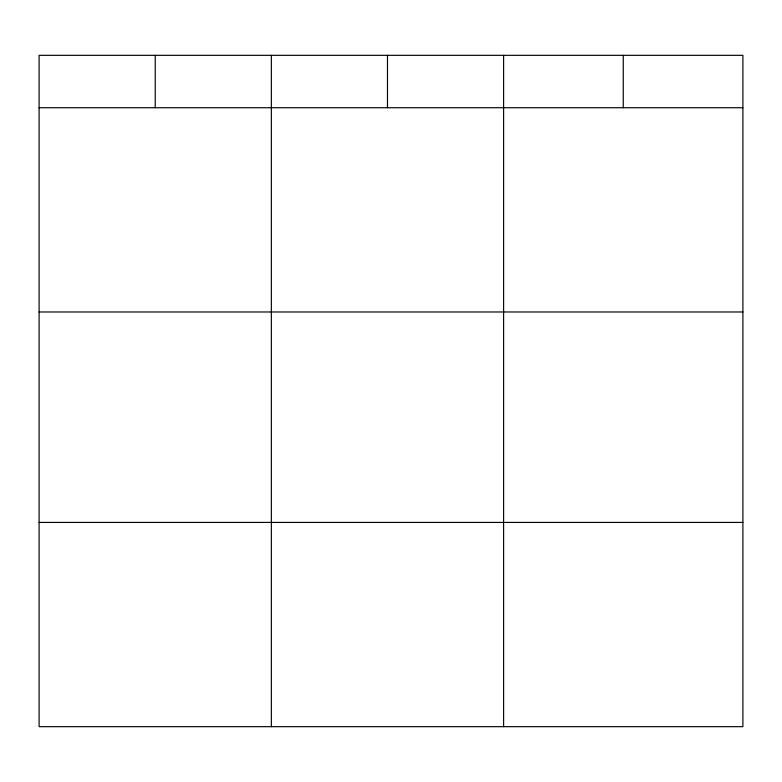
<?xml version="1.0" encoding="UTF-8"?>
<svg xmlns="http://www.w3.org/2000/svg" width="782" height="782" viewBox="0 0 782 782"><rect width="100%" height="100%" fill="white"/><g stroke="black" fill="none" stroke-linecap="round" stroke-linejoin="round"><path stroke-width="1.17" d="M742.9 311.979L742.9 55.327L39.1 55.327L39.1 726.673L742.9 726.673L742.9 311.979L39.1 311.979M39.1 107.73L742.9 107.73M39.1 522.425L742.9 522.425M623.254 55.327L623.254 107.73M503.608 55.327L503.608 726.673M387.481 55.327L387.481 107.73M271.354 55.327L271.354 726.673M155.227 55.327L155.227 107.73"/></g></svg>
